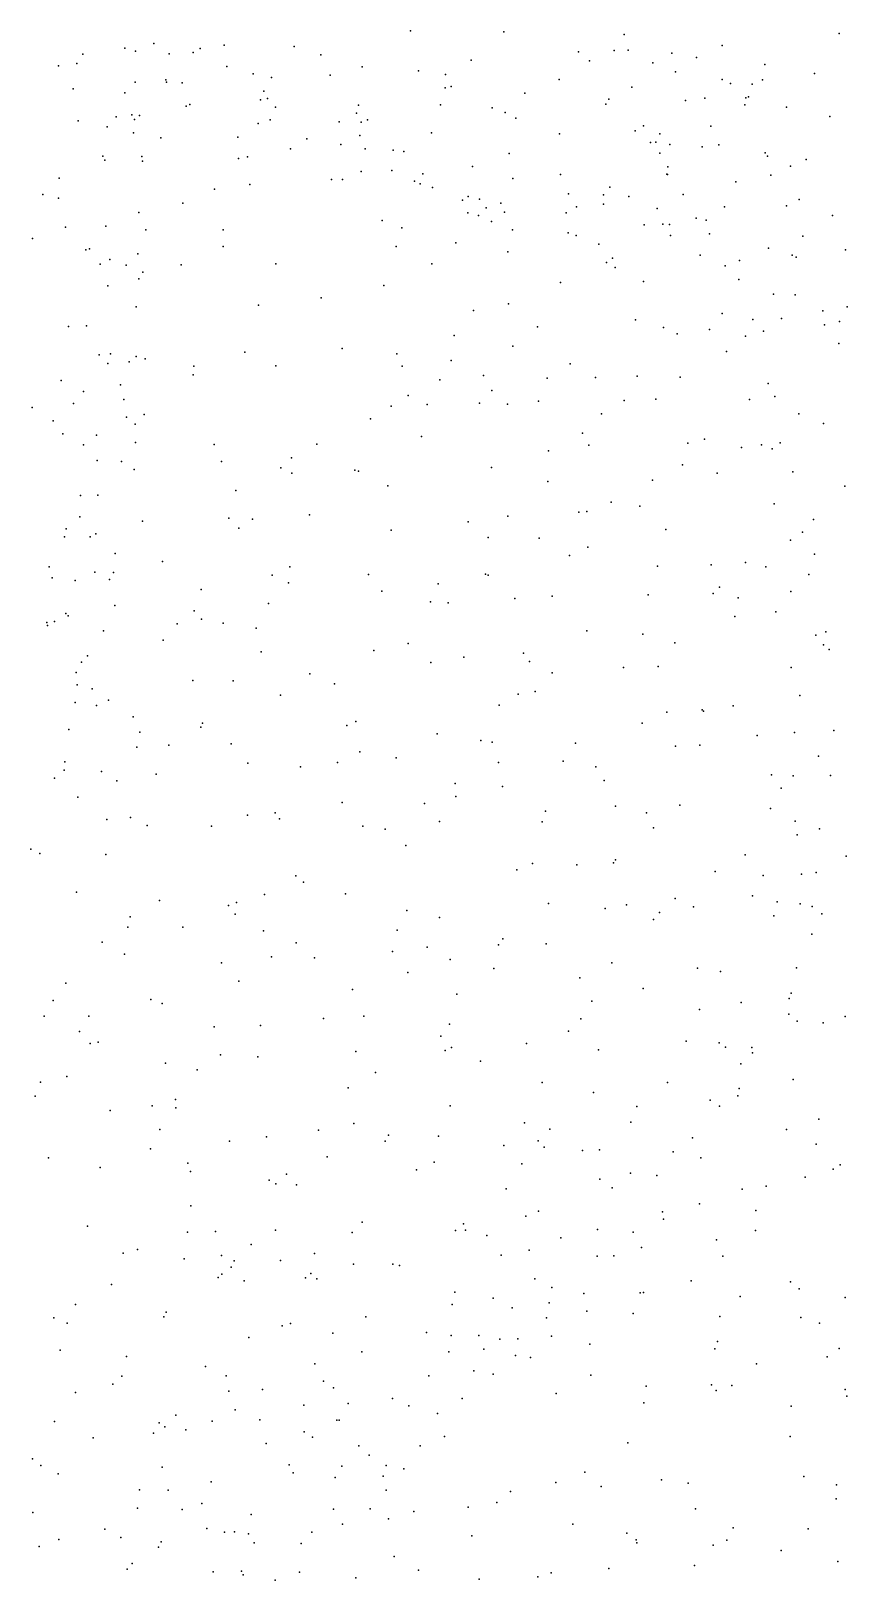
# Model space of a CAD drawing. Header units: metres. Extents: x -25 to 25, y -27.7 to 27.8.
# Drawn here: x -1.207 to -0.501, y -6.693 to -5.353 of the extents above; entities that cross this region are included whole.
import ezdxf

# ---------------------------------------------------------------- set-up
doc = ezdxf.new("R2010")
doc.units = ezdxf.units.M

msp = doc.modelspace()

# ---------------------------------------------------------------- linework, layer by layer
for p in [(-0.879, -5.3528, -21.4165), (-0.7984, -5.3534, 0.0788), (-0.6942, -5.3558, -1.0197), (-0.5083, -5.3549, -24.7833), (-1.1626, -5.373, -6.9115), (-1.126, -5.3676, -7.3719), (-1.1169, -5.3704, 14.555), (-1.101, -5.3637, 23.2733), (-1.0879, -5.3726, 23.7781), (-1.0669, -5.3715, 23.8882), (-1.0611, -5.3681, 23.1874), (-1.0402, -5.3651, 1.1147), (-0.9797, -5.3661, 14.2144), (-0.9565, -5.3733, 24.4922), (-0.7336, -5.3709, -0.021), (-0.7029, -5.3698, -3.0379), (-0.6908, -5.3695, -5.0459), (-0.6529, -5.3719, 19.3067), (-0.6094, -5.3654, 24.2776), (-1.1834, -5.3831, 0.3919), (-1.1677, -5.3809, -1.4776), (-1.038, -5.3835, 23.9909), (-0.9209, -5.3839, 0.2042), (-0.8722, -5.3873, -21.2034), (-0.8266, -5.378, -1.206), (-0.7241, -5.3787, 19.3603), (-0.6695, -5.3804, -0.205), (-0.6498, -5.3882, -24.2968), (-0.6316, -5.3758, -3.0262), (-0.5725, -5.3819, -20.3082), (-1.1172, -5.3972, -7.076), (-1.0906, -5.395, 23.3647), (-1.0901, -5.3972, 23.6133), (-1.0765, -5.3978, -1.4513), (-1.015, -5.3899, -1.4004), (-0.9994, -5.393, 24.1615), (-0.9485, -5.3911, 23.1589), (-0.8488, -5.3905, -5.073), (-0.844, -5.4009, 14.2243), (-0.7506, -5.3947, 23.1176), (-0.6876, -5.4013, 14.2506), (-0.6096, -5.3949, -0.8363), (-0.6023, -5.3982, 23.1394), (-0.5836, -5.3987, -0.6898), (-0.5746, -5.395, 20.4712), (-0.5296, -5.3895, -23.4418), (-1.1709, -5.4029, -7.5454), (-1.126, -5.4064, -5.1387), (-1.0089, -5.4123, 18.9986), (-1.0059, -5.4049, -5.1086), (-1.0026, -5.4112, 23.2519), (-0.8491, -5.4019, -1.2695), (-0.7803, -5.4065, 24.7571), (-0.7075, -5.4118, -0.128), (-0.6413, -5.413, -0.3218), (-0.6245, -5.4109, -5.025), (-0.589, -5.4106, -0.7626), (-0.5868, -5.4098, -0.6148), (-1.1336, -5.4272, 14.939), (-1.1201, -5.4254, 2.317), (-1.1135, -5.426, -7.1623), (-1.073, -5.4179, 0.3145), (-1.0699, -5.4163, 23.5203), (-0.9958, -5.4188, 23.925), (-0.9257, -5.424, 24.3759), (-0.924, -5.417, -1.3604), (-0.8531, -5.4168, 24.6345), (-0.8085, -5.4193, 0.0422), (-0.7971, -5.4233, -3.061), (-0.7879, -5.4281, 19.4076), (-0.7101, -5.4162, -1.0833), (-0.5898, -5.4168, 19.2725), (-0.5537, -5.4186, -5.0034), (-0.5163, -5.4268, 24.8956), (-1.1666, -5.4305, -3.0785), (-1.1413, -5.4356, -7.4554), (-1.1186, -5.441, 2.1124), (-1.1179, -5.4293, -7.3365), (-1.0107, -5.4329, 23.7256), (-1.0003, -5.4298, 14.2381), (-0.9407, -5.4313, 24.213), (-0.9217, -5.4318, -5.0907), (-0.9162, -5.4297, -3.0687), (-0.8609, -5.4408, 23.2113), (-0.7503, -5.4417, -0.0711), (-0.6846, -5.4393, 14.3287), (-0.6775, -5.435, -0.2624), (-0.6633, -5.4419, -20.5485), (-0.6193, -5.4353, -0.4547), (-1.0951, -5.4452, 14.2243), (-1.0285, -5.4446, 23.4517), (-0.9828, -5.4547, 23.5853), (-0.9686, -5.446, 0.2175), (-0.9392, -5.4511, 23.8645), (-0.923, -5.4431, 14.219), (-0.9182, -5.4547, 24.0317), (-0.6714, -5.4492, 19.3396), (-0.6669, -5.449, 23.2354), (-0.6548, -5.4509, -1.0115), (-0.6267, -5.4531, -0.9222), (-0.6123, -5.4513, 14.4681), (-1.1452, -5.461, -6.9401), (-1.1433, -5.4645, -1.5395), (-1.1115, -5.4613, -7.2295), (-1.1109, -5.4655, -7.0905), (-1.0277, -5.4632, -1.4751), (-1.02, -5.4618, -3.0701), (-0.8941, -5.4559, 24.2453), (-0.8848, -5.4572, 23.315), (-0.7937, -5.4589, 18.8317), (-0.6634, -5.4584, 24.7535), (-0.5722, -5.4581, 24.8124), (-0.5704, -5.461, 14.3054), (-0.5367, -5.4639, 0.222), (-1.183, -5.4801, -7.5602), (-0.9473, -5.4813, 0.854), (-0.9378, -5.4812, 0.1543), (-0.9216, -5.4744, 23.5018), (-0.8953, -5.4735, -1.3915), (-0.8683, -5.4763, -5.0772), (-0.8255, -5.4701, 24.5367), (-0.7906, -5.4805, -1.2803), (-0.7493, -5.4771, -5.0429), (-0.6572, -5.4766, 23.345), (-0.6567, -5.4769, -0.38), (-0.6565, -5.4703, -3.036), (-0.5675, -5.4775, 23.4083), (-0.5503, -5.4697, -3.0236), (-1.197, -5.4944, 20.298), (-1.0486, -5.4896, 0.2655), (-1.0181, -5.4855, 14.2305), (-0.8755, -5.4829, 23.9171), (-0.8707, -5.4852, 23.8049), (-0.86, -5.4883, 0.0538), (-0.7424, -5.4936, 23.4151), (-0.7121, -5.4946, 0.4163), (-0.7067, -5.488, 24.639), (-0.6433, -5.4943, 23.4564), (-0.5977, -5.4834, -0.7188), (-1.1834, -5.4974, 15.2003), (-1.076, -5.5017, 19.5082), (-0.8341, -5.4991, 23.7063), (-0.8291, -5.4961, 23.4956), (-0.8194, -5.4982, 24.4321), (-0.8135, -5.5058, 0.5528), (-0.801, -5.5017, 23.5814), (-0.7354, -5.505, -3.048), (-0.7122, -5.5028, -1.1459), (-0.6901, -5.4959, -21.3269), (-0.6658, -5.5063, 23.6052), (-0.6074, -5.5051, -0.872), (-0.5539, -5.5041, -21.581), (-0.543, -5.4987, 24.7375), (-1.1425, -5.5218, 14.2599), (-1.114, -5.5099, 20.5147), (-0.9037, -5.5167, 20.6319), (-0.8296, -5.5101, -1.3537), (-0.8203, -5.5126, 24.0074), (-0.809, -5.5176, 24.1139), (-0.7977, -5.5096, -0.06), (-0.7445, -5.5103, 23.6713), (-0.677, -5.5205, 14.2775), (-0.6607, -5.5199, -1.0702), (-0.6549, -5.5202, -0.4634), (-0.6321, -5.5149, 23.6855), (-0.6234, -5.5164, -5.0003), (-0.514, -5.5126, 23.7145), (-1.2059, -5.5325, 2.6535), (-1.1774, -5.5227, 14.7668), (-1.108, -5.5248, -7.2979), (-1.0412, -5.525, -1.5402), (-0.8866, -5.523, 19.4744), (-0.7908, -5.5248, 24.2644), (-0.7428, -5.5274, 24.2824), (-0.7358, -5.5298, -1.2425), (-0.6542, -5.5297, -20.8219), (-0.6204, -5.5283, 23.8085), (-0.5398, -5.5304, -4.9587), (-1.1598, -5.5423, -7.5193), (-1.1566, -5.5414, 1.4151), (-1.1149, -5.5456, 19.0483), (-1.041, -5.5392, -3.0581), (-0.8914, -5.5392, 14.2451), (-0.8399, -5.536, -3.0524), (-0.7949, -5.544, 14.2634), (-0.7162, -5.5372, 24.0411), (-0.6284, -5.5468, -1.0006), (-0.5695, -5.5407, -3.0331), (-0.5489, -5.5469, 23.9326), (-0.5456, -5.5486, 24.5674), (-0.5029, -5.5421, 14.3603), (-1.1474, -5.5546, -6.8981), (-1.1391, -5.5506, 0.3079), (-1.1251, -5.5555, -7.3588), (-1.1105, -5.5616, -7.1321), (-1.0774, -5.5551, 0.2568), (-0.9955, -5.5543, 0.1727), (-0.8607, -5.5542, -1.4221), (-0.7094, -5.553, 24.2753), (-0.7042, -5.5493, 24.1489), (-0.702, -5.5575, -0.3105), (-0.6069, -5.5559, -0.6224), (-0.5946, -5.5514, -0.7624), (-1.1408, -5.5734, 19.5154), (-1.1139, -5.5673, -1.6113), (-0.9021, -5.5729, -5.081), (-0.7493, -5.5705, -0.194), (-0.6776, -5.5697, -1.1615), (-0.5952, -5.5678, 14.3283), (-0.9562, -5.5838, -1.5302), (-0.7943, -5.5889, -1.3659), (-0.5651, -5.5806, 24.0503), (-0.5464, -5.5811, 24.4845), (-1.1162, -5.5915, -7.0575), (-1.0105, -5.5901, 14.2661), (-0.8245, -5.5947, -0.0678), (-0.6844, -5.6028, -0.3926), (-0.6096, -5.5974, 24.2865), (-0.583, -5.6026, 19.3064), (-0.5581, -5.6015, 24.212), (-0.5224, -5.5949, 14.7958), (-0.5015, -5.5916, -3.0348), (-1.1748, -5.6085, -3.0375), (-1.1592, -5.608, -1.6489), (-0.7693, -5.6089, 19.427), (-0.6603, -5.6094, 14.5361), (-0.6483, -5.615, -0.4796), (-0.6203, -5.6112, -3.0436), (-0.5738, -5.6126, -0.836), (-0.5209, -5.6072, 24.3091), (-0.5079, -5.6042, -21.1574), (-0.9381, -5.6276, 0.0522), (-0.8412, -5.6163, -1.4497), (-0.7906, -5.6256, -5.0212), (-0.5892, -5.6168, -0.6606), (-0.5085, -5.6231, -4.9189), (-1.1483, -5.6331, 1.9493), (-1.1408, -5.6404, -7.3863), (-1.1386, -5.6323, -6.9575), (-1.1225, -5.6391, 1.173), (-1.1164, -5.6346, -7.2622), (-1.1085, -5.6364, 0.2417), (-1.0665, -5.6427, -5.1213), (-1.0222, -5.6307, 0.1511), (-0.9955, -5.6426, -3.0363), (-0.8909, -5.6322, -0.0054), (-0.8864, -5.6429, -3.034), (-0.8439, -5.6379, 19.4625), (-0.741, -5.6408, -1.3403), (-0.6057, -5.6302, -0.5879), (-1.1811, -5.6552, -6.8325), (-1.0669, -5.6502, -1.6418), (-0.8536, -5.6546, -5.0518), (-0.816, -5.651, 14.2943), (-0.7608, -5.6531, -0.2216), (-0.7189, -5.6526, 20.6203), (-0.683, -5.6516, -3.0346), (-0.6457, -5.6525, -1.1978), (-1.162, -5.6648, -7.4622), (-1.1299, -5.659, 2.4474), (-0.8812, -5.6682, 18.8334), (-0.8088, -5.6639, -0.1377), (-0.5696, -5.6578, -4.9305), (-0.5638, -5.6691, -0.9613), (-1.2064, -5.6785, 14.717), (-1.1706, -5.6751, 1.7237), (-1.127, -5.6716, -7.0238), (-0.8957, -5.6774, -1.5637), (-0.8647, -5.6761, -0.0681), (-0.8194, -5.675, -1.4825), (-0.7952, -5.6756, 0.4639), (-0.7683, -5.6732, -3.0352), (-0.6942, -5.6725, -0.3741), (-0.6668, -5.6715, -1.2623), (-0.5859, -5.6716, -1.0748), (-1.1882, -5.6901, -7.5313), (-1.1247, -5.6871, 2.1345), (-1.1172, -5.6929, -1.6905), (-1.1095, -5.6848, 19.5214), (-0.9136, -5.6884, -5.0732), (-0.7139, -5.684, 14.3246), (-0.5432, -5.6841, -3.0494), (-0.5217, -5.6924, 14.392), (-1.1797, -5.7015, -3.0047), (-1.1505, -5.7026, -6.9086), (-1.1169, -5.7089, 2.2994), (-0.8695, -5.7036, 24.3046), (-0.7304, -5.7008, -4.9825), (-0.6391, -5.7094, -3.0351), (-0.6249, -5.7059, 19.3546), (-0.5592, -5.7093, -0.7479), (-1.1618, -5.7108, 1.3689), (-1.049, -5.7107, 14.3293), (-0.982, -5.7222, -1.6439), (-0.9602, -5.7103, 14.3192), (-0.7598, -5.716, -0.2634), (-0.7248, -5.7112, -1.3825), (-0.5928, -5.7133, -0.6039), (-0.5754, -5.711, 21.0658), (-0.5662, -5.7145, 0.1435), (-1.1501, -5.7246, 0.2326), (-1.1289, -5.7254, -7.3186), (-1.1181, -5.7322, -7.1042), (-1.0426, -5.7254, 0.1285), (-0.9911, -5.7307, 14.4454), (-0.9817, -5.7354, 0.0564), (-0.9272, -5.7327, 19.4962), (-0.9241, -5.7336, -0.0127), (-0.8089, -5.7304, 19.4573), (-0.6437, -5.7283, 14.3741), (-0.6138, -5.7355, -1.2232), (-0.5485, -5.7343, -1.0268), (-1.03, -5.7503, -3.0075), (-0.8988, -5.7465, -3.0145), (-0.7603, -5.7427, -1.4716), (-0.6696, -5.7415, -4.9448), (-0.5033, -5.7466, 20.7252), (-1.1646, -5.7548, -7.4298), (-1.1495, -5.7546, 24.3624), (-0.7055, -5.7604, 20.8196), (-0.5646, -5.7619, -0.6831), (-1.165, -5.7731, 3.3497), (-1.1109, -5.777, -1.7349), (-1.0362, -5.7745, 3.6876), (-1.0158, -5.7751, 18.9216), (-0.9663, -5.7716, 0.7437), (-0.795, -5.7727, -5.0034), (-0.7335, -5.7693, -3.0228), (-0.7264, -5.7687, -0.3478), (-0.6807, -5.7641, 14.6868), (-0.5306, -5.7754, -0.8706), (-1.1769, -5.7837, 2.7042), (-1.1561, -5.7904, 1.8729), (-1.1511, -5.7878, -6.9609), (-1.0274, -5.7831, -5.0946), (-0.8959, -5.7848, -0.0933), (-0.8292, -5.7774, -0.1845), (-0.6583, -5.7841, 24.4389), (-0.5401, -5.7866, -0.7971), (-1.1782, -5.7906, -1.7589), (-0.8119, -5.791, -3.0166), (-0.7678, -5.7916, 14.3826), (-0.7257, -5.7995, 19.4304), (-0.5503, -5.7935, -1.1015), (-1.1917, -5.8166, -7.4697), (-1.1345, -5.8049, -7.063), (-1.0936, -5.8119, 0.1288), (-0.9835, -5.8164, -3.0004), (-0.7415, -5.8068, -4.9655), (-0.6655, -5.8158, 14.408), (-0.6189, -5.8148, -4.903), (-0.5893, -5.8127, -3.042), (-0.5718, -5.8165, -1.1786), (-0.5295, -5.8056, -0.9358), (-1.1889, -5.8259, 0.1955), (-1.169, -5.8283, 14.4518), (-1.1522, -5.8212, -7.332), (-1.1393, -5.8275, 1.1659), (-1.136, -5.8215, -7.1406), (-0.9986, -5.8238, 19.5119), (-0.9846, -5.8304, -0.0044), (-0.9154, -5.823, -5.0475), (-0.8143, -5.8228, 18.7797), (-0.812, -5.8236, -1.5591), (-0.5346, -5.823, 19.3186), (-1.0602, -5.8362, 0.8954), (-0.9039, -5.8374, 0.6146), (-0.855, -5.8311, 19.4822), (-0.7888, -5.844, -0.2684), (-0.7565, -5.842, -1.5105), (-0.6734, -5.8407, 0.2862), (-0.6172, -5.8395, 18.6652), (-0.6118, -5.834, -0.5749), (-0.5957, -5.8432, -1.2562), (-0.5502, -5.8377, -0.7181), (-1.1771, -5.8568, 1.4905), (-1.1347, -5.8498, -1.7756), (-1.0662, -5.8545, -2.9737), (-1.0019, -5.8482, -1.7045), (-0.8618, -5.8467, -0.181), (-0.8465, -5.8476, 14.5352), (-0.5632, -5.8554, -4.8681), (-1.1937, -5.8646, -5.1336), (-1.193, -5.8673, 2.8708), (-1.1869, -5.8637, -6.8844), (-1.1751, -5.8588, -2.9377), (-1.0809, -5.8658, 0.0776), (-1.0599, -5.8619, -1.7459), (-1.0412, -5.8652, 3.9512), (-1.0124, -5.8695, 14.4334), (-0.5985, -5.8596, 14.4473), (-1.1447, -5.8718, 0.1301), (-1.0929, -5.8799, -5.1076), (-0.881, -5.8828, -5.0183), (-0.7266, -5.8719, -0.3585), (-0.6782, -5.8748, -3.0183), (-0.6505, -5.8821, -4.8955), (-0.5285, -5.8757, -0.804), (-0.5219, -5.884, -1.005), (-0.5199, -5.8728, -0.8916), (-1.1583, -5.8935, 3.2066), (-1.0081, -5.89, 24.3006), (-0.9109, -5.8889, -1.673), (-0.833, -5.8947, 3.8669), (-0.7814, -5.8912, -4.9572), (-0.5168, -5.888, -3.0536), (-1.1683, -5.9078, 14.5888), (-1.1637, -5.8991, 1.3031), (-0.9662, -5.9092, 19.5131), (-0.8615, -5.8994, 14.436), (-0.7762, -5.8983, -1.5492), (-0.7565, -5.9081, 0.4064), (-0.6948, -5.9035, 19.4313), (-0.6648, -5.9026, 14.9181), (-0.5499, -5.9036, -1.1643), (-1.1673, -5.9186, -7.016), (-1.1543, -5.9221, -7.1231), (-1.0674, -5.9147, 14.4816), (-1.0325, -5.9151, -0.0086), (-0.9449, -5.9176, -0.1152), (-0.7711, -5.9244, -0.3283), (-1.1691, -5.934, -1.8202), (-1.1507, -5.9366, -5.1148), (-1.1402, -5.9319, 1.9683), (-0.9914, -5.9276, -5.0541), (-0.8025, -5.9361, -2.9995), (-0.7859, -5.9268, 14.6882), (-0.6001, -5.9369, -0.581), (-0.5423, -5.9277, 14.5059), (-1.1188, -5.9464, 2.4567), (-0.9263, -5.9502, 14.4867), (-0.6573, -5.9422, -0.4933), (-0.6267, -5.9401, -4.8612), (-0.6255, -5.9413, -3.0249), (-1.1747, -5.9571, -7.3151), (-1.1132, -5.9596, 2.2497), (-1.0603, -5.9552, -5.0816), (-1.059, -5.9519, -2.9394), (-0.9341, -5.9539, -2.9663), (-0.856, -5.961, -1.6512), (-0.6788, -5.9519, -1.4457), (-0.5792, -5.9623, 24.5033), (-0.5469, -5.9597, 0.0845), (-0.5129, -5.9581, -0.944), (-1.1158, -5.9725, 14.5487), (-1.088, -5.9709, -1.8071), (-1.0342, -5.9696, 4.0774), (-0.923, -5.9765, -0.1855), (-0.8182, -5.9668, 3.6687), (-0.8083, -5.9681, 19.4828), (-0.7364, -5.969, -1.5276), (-0.6498, -5.9717, 14.5135), (-0.6288, -5.9707, -1.3649), (-1.1779, -5.9852, -2.8939), (-1.0198, -5.9864, 14.5404), (-0.9742, -5.9895, -0.1368), (-0.9421, -5.9859, 0.6592), (-0.8914, -5.9818, 18.8363), (-0.8029, -5.9857, -1.596), (-0.7471, -5.9847, 14.5162), (-0.7188, -5.9894, -4.8903), (-0.5262, -5.9804, -0.8022), (-1.1869, -5.9994, -5.1017), (-1.1786, -5.9925, -7.1728), (-1.1462, -5.9937, 1.1469), (-1.133, -6.0016, 19.5879), (-1.099, -5.9958, -0.0009), (-0.8405, -6.0041, -0.2811), (-0.7115, -6.0015, -0.4282), (-0.5667, -5.9966, -4.7901), (-0.548, -5.9973, -1.1717), (-0.5159, -5.9969, -0.8834), (-1.1669, -6.0159, 1.4626), (-0.8397, -6.0151, 4.1497), (-0.7995, -6.0065, 24.3557), (-0.5584, -6.0081, -0.6851), (-1.0201, -6.0313, -1.7673), (-0.9961, -6.0294, -2.9568), (-0.9382, -6.0203, 19.522), (-0.8669, -6.0214, -2.9844), (-0.7623, -6.0279, -3.0063), (-0.7016, -6.0235, 19.4559), (-0.6748, -6.0294, -0.4957), (-0.6461, -6.0226, -4.8254), (-0.5676, -6.0256, -1.2328), (-1.1418, -6.0352, 1.8475), (-1.1212, -6.0333, 19.025), (-1.1067, -6.0404, 0.9669), (-1.0512, -6.0408, -0.0849), (-0.9923, -6.0346, -5.0186), (-0.9204, -6.041, 14.5972), (-0.9011, -6.0434, 14.5649), (-0.8539, -6.0369, -1.6498), (-0.7651, -6.0371, 14.8291), (-0.669, -6.0424, -3.0173), (-0.5462, -6.0365, -0.7506), (-0.5254, -6.0432, -1.0593), (-0.883, -6.0576, -4.9393), (-0.5447, -6.0484, -3.0507), (-1.2073, -6.0607, -7.1657), (-1.1997, -6.0645, -1.8391), (-1.1425, -6.0654, -2.9049), (-0.7018, -6.0701, 14.5864), (-0.5896, -6.0656, 19.4193), (-0.5021, -6.0668, 19.3827), (-0.9781, -6.0839, -0.1958), (-0.7871, -6.0786, -4.884), (-0.7735, -6.0733, -0.3827), (-0.7353, -6.0744, 0.4195), (-0.7035, -6.0725, -1.486), (-0.6155, -6.08, 15.121), (-0.5739, -6.0835, -4.7418), (-0.5408, -6.0825, 14.6237), (-0.5281, -6.0811, -0.8643), (-1.1678, -6.0979, 14.7837), (-0.9717, -6.0892, 14.647), (-1.0962, -6.1053, -5.0389), (-1.0364, -6.1094, 0.8025), (-1.0295, -6.107, -0.1538), (-1.0054, -6.0999, -1.7616), (-0.9352, -6.0993, -1.7171), (-0.7596, -6.1079, -3.0089), (-0.7107, -6.1122, 4.0315), (-0.6922, -6.109, 3.8523), (-0.6501, -6.1034, -4.7805), (-0.6343, -6.1108, -3.0294), (-0.5831, -6.1013, -1.2649), (-0.5619, -6.1064, 0.1356), (-0.5419, -6.108, -1.1062), (-0.5316, -6.1105, -0.9906), (-1.1215, -6.1192, 2.6097), (-1.0307, -6.117, 3.2595), (-0.8822, -6.1139, -2.9856), (-0.8541, -6.12, -4.9009), (-0.669, -6.1217, 19.4675), (-0.6636, -6.1156, -0.5469), (-0.5648, -6.1184, -1.1906), (-0.5234, -6.1166, 24.4986), (-1.1235, -6.1282, 19.6401), (-1.0761, -6.1284, 14.7467), (-1.0063, -6.1314, 18.9479), (-0.8906, -6.1309, 19.5366), (-0.7993, -6.1384, -1.5933), (-0.5319, -6.1344, -3.0588), (-1.1457, -6.1412, -1.8342), (-1.1263, -6.1515, -2.9061), (-0.978, -6.1419, -4.9534), (-0.8947, -6.1492, -0.2943), (-0.8647, -6.1455, -1.6647), (-0.803, -6.1435, 19.5149), (-0.7618, -6.1426, 3.5901), (-1.0425, -6.1592, -4.984), (-0.9993, -6.1539, -0.2169), (-0.9622, -6.1547, -2.9635), (-0.8446, -6.1563, 14.6596), (-0.807, -6.164, -3.0051), (-0.7048, -6.1591, -1.484), (-0.6308, -6.1637, -1.347), (-0.5452, -6.1634, -0.8388), (-1.1771, -6.1766, 4.1235), (-1.0276, -6.1751, 14.5999), (-0.8815, -6.1676, 3.4287), (-0.7326, -6.1721, 4.2819), (-0.6108, -6.1667, -4.7133), (-1.1882, -6.1916, 14.5882), (-1.1036, -6.1909, 2.9236), (-0.9292, -6.1821, 14.7108), (-0.839, -6.1862, 0.5566), (-0.7223, -6.1924, 14.6653), (-0.6778, -6.1813, -1.4155), (-0.5514, -6.19, -1.0565), (-0.5497, -6.1854, -0.9313), (-1.1958, -6.2053, -5.0208), (-1.1572, -6.2053, 1.2879), (-1.0939, -6.1943, -1.813), (-0.9194, -6.2052, -4.8881), (-0.6291, -6.1995, -0.6488), (-0.593, -6.1936, -1.2248), (-0.5519, -6.2037, 14.6795), (-0.503, -6.2055, -4.618), (-1.1654, -6.2185, -2.8962), (-1.0489, -6.2146, -2.9477), (-1.0089, -6.2133, 14.7722), (-0.9544, -6.2074, -1.7186), (-0.8452, -6.2122, -0.3864), (-0.7425, -6.2183, 19.5332), (-0.7316, -6.2075, -4.7628), (-0.5445, -6.2097, 19.4706), (-0.5222, -6.211, -3.0797), (-1.1562, -6.229, 19.7099), (-1.1491, -6.2277, 14.9435), (-0.8529, -6.2227, -3.0125), (-0.8436, -6.2323, -1.6157), (-0.7788, -6.2288, -0.4748), (-0.6406, -6.227, 19.5079), (-0.6121, -6.2283, -0.7525), (-0.6067, -6.2322, 15.1696), (-0.5837, -6.2325, -1.1097), (-1.0909, -6.246, 1.9309), (-1.0434, -6.2388, -4.9301), (-1.0112, -6.2405, 4.2826), (-0.9263, -6.2359, -0.3356), (-0.849, -6.2351, -4.8167), (-0.8185, -6.2443, 19.5816), (-0.7163, -6.2343, -3.0324), (-0.5833, -6.237, -0.8606), (-1.1762, -6.2575, 24.2643), (-1.0637, -6.2516, 19.6853), (-0.9092, -6.2541, -1.6721), (-0.5932, -6.2465, 24.3946), (-1.1992, -6.2625, -0.1672), (-0.933, -6.2672, 18.92), (-0.7651, -6.2626, 3.4885), (-0.7208, -6.2714, -0.592), (-0.6568, -6.2627, -1.31), (-0.5949, -6.2679, -0.9368), (-0.5481, -6.2602, -4.6028), (-1.2036, -6.2744, -1.8085), (-1.1024, -6.2829, -2.9493), (-1.0824, -6.2775, 2.2288), (-1.0821, -6.2845, -0.2614), (-0.8447, -6.2829, -0.4509), (-0.6833, -6.2836, -4.6705), (-0.6198, -6.278, 14.703), (-0.6119, -6.2833, -3.0764), (-0.5959, -6.2742, -1.0311), (-1.1389, -6.2868, 15.0484), (-0.9281, -6.2983, 14.7913), (-0.7805, -6.2975, -0.543), (-0.6886, -6.2971, -0.663), (-0.526, -6.2944, 19.5099), (-1.096, -6.3035, 2.4294), (-1.0035, -6.3098, 24.2035), (-0.9585, -6.3038, 0.7036), (-0.8982, -6.3082, 4.3678), (-0.8548, -6.3092, 3.3313), (-0.7586, -6.303, -3.0447), (-0.6352, -6.3107, 4.2089), (-0.5537, -6.3033, 18.6711), (-1.1038, -6.3201, -1.7764), (-1.0357, -6.3134, -0.3224), (-0.9011, -6.3136, 19.6577), (-0.7984, -6.3173, -1.5321), (-0.7685, -6.3133, 24.2398), (-0.7633, -6.3187, -4.6932), (-0.7303, -6.3215, -1.4115), (-0.7156, -6.3209, 15.0563), (-0.6519, -6.3226, 19.5677), (-0.5281, -6.316, -3.1182), (-1.1921, -6.3279, 4.2058), (-1.1474, -6.3362, -0.2731), (-1.0717, -6.3324, 2.8587), (-1.0692, -6.3397, -4.8794), (-0.951, -6.327, -3.0161), (-0.8739, -6.3384, 14.7329), (-0.8585, -6.3315, -4.744), (-0.7828, -6.3331, 14.7327), (-0.6279, -6.3278, -1.0865), (-0.5135, -6.3378, 0.2031), (-0.5073, -6.3338, -4.5047), (-1.0013, -6.3471, -0.3792), (-0.9955, -6.3505, 14.6551), (-0.9862, -6.3419, 19.708), (-0.9776, -6.3511, -4.8086), (-0.7152, -6.3464, -4.6408), (-0.6887, -6.3412, -1.3056), (-0.6659, -6.3432, -1.2137), (-0.5713, -6.3525, 3.9831), (-0.5376, -6.3446, 14.7126), (-0.7964, -6.3546, 19.6468), (-0.7045, -6.3539, -0.723), (-0.5921, -6.3551, -4.5497), (-1.069, -6.3694, -0.3516), (-0.7793, -6.3784, -4.6559), (-0.7684, -6.3741, 14.617), (-0.661, -6.3746, -3.0821), (-0.6292, -6.3678, 14.688), (-0.5804, -6.3734, 3.6209), (-1.1584, -6.3869, 19.814), (-1.0718, -6.3922, 14.7794), (-1.0478, -6.3917, -4.8218), (-0.9957, -6.3906, -1.6761), (-0.9295, -6.3926, -4.7399), (-0.9208, -6.3836, 14.5623), (-0.8401, -6.3908, 14.5369), (-0.8331, -6.3851, 18.8841), (-0.8316, -6.3906, -3.0622), (-0.7174, -6.3899, 0.4936), (-0.6865, -6.3923, -0.8511), (-0.6602, -6.3809, -0.9832), (-0.5806, -6.3909, -3.1228), (-1.1153, -6.4071, -4.8487), (-1.0169, -6.4029, 14.5748), (-0.8129, -6.395, -0.5937), (-0.7491, -6.3971, -1.3751), (-0.6792, -6.4054, 14.5548), (-0.6145, -6.3989, 15.1767), (-1.1275, -6.4105, 14.8589), (-1.0747, -6.4154, -1.7114), (-1.0426, -6.4124, -0.4171), (-1.0316, -6.417, 0.84), (-0.9915, -6.4167, 2.9981), (-0.962, -6.4108, -0.4769), (-0.9283, -6.4198, 19.7377), (-0.8942, -6.4198, -4.684), (-0.8005, -6.412, 4.4299), (-0.7763, -6.4079, -0.6622), (-0.7176, -6.4129, -3.0973), (-0.7033, -6.4126, -1.1612), (-0.6089, -6.413, -4.5021), (-1.0455, -6.4315, 2.6792), (-1.0423, -6.4285, 2.3089), (-1.0341, -6.4226, 19.7825), (-0.9698, -6.4317, -3.0658), (-0.9652, -6.428, 14.461), (-0.9601, -6.4326, -1.6133), (-0.8886, -6.4211, -1.5711), (-0.7714, -6.4326, -4.5938), (-1.1378, -6.4374, 14.6696), (-1.0228, -6.4342, -4.763), (-0.8406, -6.444, -4.623), (-0.7568, -6.4402, -1.3047), (-0.7292, -6.4453, -0.9538), (-0.6805, -6.4446, -4.5243), (-0.6774, -6.4444, 14.4716), (-0.6364, -6.4342, 19.6531), (-0.5503, -6.4351, 0.3683), (-0.5428, -6.4413, 24.2808), (-1.1689, -6.4548, 14.7792), (-0.843, -6.4548, -1.4734), (-0.8075, -6.4493, -1.4053), (-0.7912, -6.4576, -0.7683), (-0.759, -6.4534, -0.8353), (-0.7266, -6.4606, -1.0692), (-0.594, -6.4479, 14.5752), (-0.5032, -6.4488, -4.3787), (-1.1875, -6.4664, 14.8803), (-1.176, -6.4708, -1.7032), (-1.0923, -6.4654, 1.4539), (-1.0903, -6.4615, -0.4391), (-0.9901, -6.4733, 14.3589), (-0.9829, -6.4713, 1.9891), (-0.9176, -6.4656, 14.7603), (-0.7615, -6.4664, -3.133), (-0.6866, -6.4627, -3.1415), (-0.6116, -6.4651, 4.4211), (-0.5414, -6.4661, -3.1972), (-0.5253, -6.471, 18.7112), (-1.0188, -6.4834, 2.4629), (-0.9461, -6.4797, -1.5576), (-0.8653, -6.4791, -0.6418), (-0.844, -6.4815, -3.1342), (-0.82, -6.4817, 14.3372), (-0.8017, -6.4848, -4.5533), (-0.7862, -6.4846, 24.1013), (-0.757, -6.4823, -1.1314), (-0.6135, -6.4867, -3.1857), (-1.182, -6.4943, -4.7848), (-1.1246, -6.4997, 19.8698), (-0.9212, -6.4957, -3.1313), (-0.846, -6.4958, 0.6548), (-0.8155, -6.4933, -1.329), (-0.7881, -6.4988, -0.946), (-0.7753, -6.5007, -1.037), (-0.724, -6.489, 14.357), (-0.6158, -6.4931, -4.4077), (-0.5188, -6.5, 15.2596), (-0.5082, -6.4928, 19.6707), (-1.0565, -6.5084, -0.5416), (-0.9619, -6.5062, -4.6399), (-0.8242, -6.5123, 14.9121), (-0.5798, -6.5061, 14.4678), (-1.1366, -6.5238, -3.0349), (-1.1287, -6.5167, -0.5089), (-1.0384, -6.5165, -4.6886), (-0.9543, -6.521, 14.278), (-0.9457, -6.5269, -0.6531), (-0.8631, -6.5166, -1.3914), (-0.8075, -6.5152, -1.2136), (-0.7232, -6.516, -3.1782), (-0.6753, -6.5256, 15.1032), (-0.6188, -6.5243, 3.403), (-0.601, -6.5249, -4.347), (-1.1688, -6.5308, -1.6443), (-1.0361, -6.5297, 4.3793), (-1.0071, -6.5282, 1.6618), (-0.9329, -6.5404, -1.4691), (-0.8945, -6.5362, -4.5526), (-0.8344, -6.5362, -0.9002), (-0.7531, -6.5319, -4.4564), (-0.6771, -6.5398, -4.38), (-0.6146, -6.5291, 19.7189), (-0.503, -6.5284, -4.264), (-0.5016, -6.5342, 14.5218), (-1.0819, -6.5506, 14.2787), (-1.0306, -6.546, -0.623), (-1.0094, -6.5545, 19.8601), (-0.9712, -6.5419, 2.7834), (-0.8806, -6.5424, -0.7739), (-0.8556, -6.5491, -1.3035), (-0.5499, -6.5427, -3.2691), (-1.187, -6.556, 14.3585), (-1.1012, -6.5661, -0.6085), (-1.0965, -6.5571, -4.6809), (-1.0914, -6.5607, -3.1032), (-1.0735, -6.5631, 1.0869), (-1.0506, -6.5558, -1.5625), (-0.971, -6.5651, 24.0607), (-0.9429, -6.5548, -0.7292), (-0.9407, -6.5548, 1.8604), (-1.1536, -6.5701, 19.9123), (-1.0039, -6.5751, -1.503), (-0.9637, -6.5697, 14.205), (-0.9237, -6.577, 19.8416), (-0.8706, -6.5772, -4.483), (-0.8495, -6.569, -1.0136), (-0.6912, -6.5746, 19.7654), (-0.5506, -6.5689, -4.2286), (-1.2061, -6.5883, -1.6001), (-1.1988, -6.594, -0.622), (-0.9839, -6.5934, -1.4339), (-0.9149, -6.5851, -1.3436), (-0.9002, -6.594, -0.9168), (-1.1838, -6.6012, 2.1273), (-1.0939, -6.5956, -0.6774), (-0.9804, -6.6004, -0.8057), (-0.9443, -6.6046, 2.5542), (-0.9383, -6.5948, 2.3619), (-0.9026, -6.6032, -1.271), (-0.8847, -6.5971, -3.2264), (-0.7282, -6.5999, 0.6112), (-0.662, -6.6065, -3.283), (-0.5387, -6.6035, -3.3436), (-1.1135, -6.6153, -4.6091), (-1.0887, -6.6154, -3.1519), (-1.0514, -6.6083, -4.5728), (-0.9001, -6.6154, -1.1584), (-0.7926, -6.6165, -4.3506), (-0.7534, -6.6087, -3.2658), (-0.7142, -6.6123, -4.2942), (-0.639, -6.6094, -4.2328), (-0.5107, -6.6109, 19.7447), (-1.2057, -6.6349, -3.0519), (-1.1153, -6.6311, -1.5207), (-1.0765, -6.6321, 14.149), (-1.0596, -6.6271, -0.7752), (-0.9456, -6.6319, -3.2455), (-0.9139, -6.6317, 14.7822), (-0.8763, -6.634, 2.1363), (-0.8293, -6.6301, 19.8479), (-0.8043, -6.626, 14.1365), (-0.6326, -6.6317, 14.2022), (-0.511, -6.623, -4.0933), (-1.017, -6.6365, 1.4807), (-0.9379, -6.645, -1.0901), (-0.8981, -6.6402, -4.3991), (-0.7387, -6.6449, 3.1799), (-0.6001, -6.6481, 4.4903), (-1.1832, -6.6581, -1.5045), (-1.1435, -6.6492, 19.1529), (-1.1295, -6.6563, -0.7756), (-1.0948, -6.6602, -4.5372), (-1.0552, -6.6486, -1.4104), (-1.0398, -6.6517, -0.8443), (-1.0313, -6.6516, 1.2752), (-1.0193, -6.6531, -3.2334), (-1.0143, -6.661, -0.9419), (-0.9735, -6.6617, 19.904), (-0.9645, -6.6518, -1.1882), (-0.8259, -6.6549, -3.3176), (-0.6918, -6.6527, 19.8196), (-0.684, -6.6583, 14.1298), (-0.6833, -6.661, -3.3504), (-0.6054, -6.6587, 19.801), (-0.5352, -6.649, 14.2763), (-1.2003, -6.6642, 19.9635), (-1.0969, -6.6647, 19.9309), (-0.8931, -6.6728, 14.0742), (-0.6174, -6.663, -4.1215), (-0.5584, -6.6676, -4.0549), (-1.1242, -6.6839, -3.2058), (-1.1199, -6.6788, 14.7067), (-1.0496, -6.6862, -1.3031), (-1.0251, -6.6856, -1.2203), (-0.9752, -6.6863, 4.412), (-0.8722, -6.6848, -4.3075), (-0.7573, -6.6871, 18.9717), (-0.7076, -6.6831, -4.168), (-0.6334, -6.6805, -3.4002), (-0.5093, -6.6771, -3.9717), (-1.0237, -6.6886, -1.15), (-0.9962, -6.6932, -4.4033), (-0.9263, -6.6912, -3.3394), (-0.8198, -6.6925, 23.9673), (-0.7688, -6.6903, -3.3768)]:
    msp.add_point(p)

doc.saveas('drawing.dxf')
